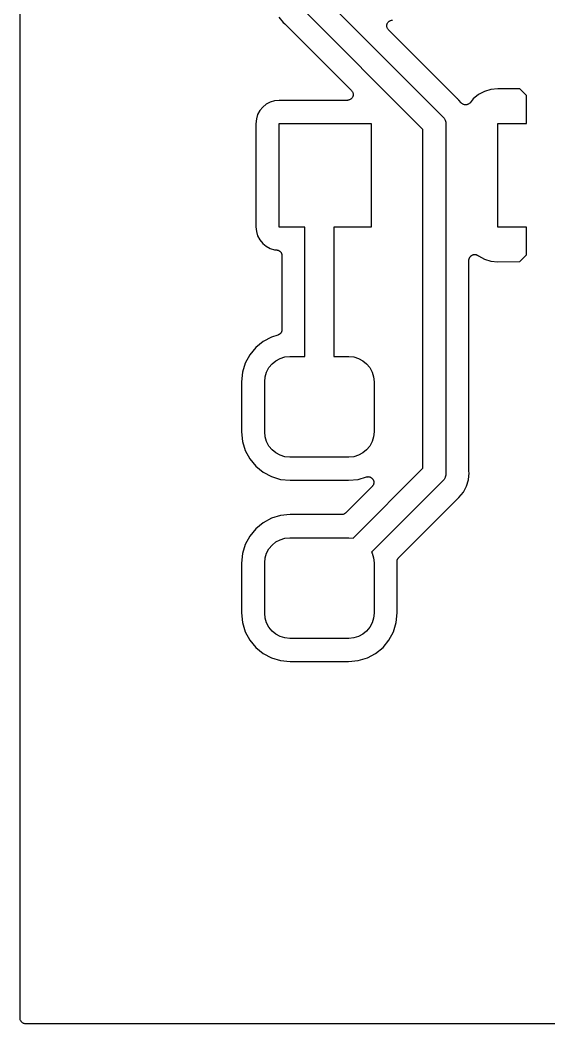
# Model space of a CAD drawing. Extents: x 150 to 178.5, y -114.8 to -80.
# Drawn here: x 150 to 154.59, y -114.78 to -106.05 of the extents above; entities that cross this region are included whole.
import ezdxf

# ---------------------------------------------------------------- set-up
doc = ezdxf.new("R2010")
doc.units = 0
doc.header["$MEASUREMENT"] = 0
doc.layers.add('BLACK', color=7, linetype='CONTINUOUS')

msp = doc.modelspace()

# ---------------------------------------------------------------- linework, layer by layer
at = {"layer": 'BLACK', "linetype": 'CONTINUOUS'}
for p, q in [((150, -114.725), (150, -80.05)), ((152.6, -105.819), (153.667, -106.886)), ((153.5, -107.001), (152.433, -105.934)), ((152.249, -106.027), (152.287, -106.073)), ((152.287, -106.073), (152.296, -106.081)), ((153.19, -106.082), (153.192, -106.077)), ((153.192, -106.077), (153.195, -106.073)), ((153.195, -106.073), (153.198, -106.07)), ((153.195, -106.073), (153.195, -106.073)), ((153.195, -106.073), (153.195, -106.073)), ((153.198, -106.07), (153.201, -106.066)), ((153.201, -106.066), (153.205, -106.063)), ((153.201, -106.066), (153.201, -106.066)), ((153.201, -106.066), (153.201, -106.066)), ((153.205, -106.063), (153.209, -106.06)), ((153.209, -106.059), (153.213, -106.057)), ((153.209, -106.06), (153.209, -106.059)), ((153.209, -106.06), (153.209, -106.06)), ((153.213, -106.057), (153.217, -106.055)), ((153.217, -106.055), (153.222, -106.054)), ((153.217, -106.055), (153.217, -106.055)), ((153.217, -106.055), (153.217, -106.055)), ((153.222, -106.054), (153.226, -106.052)), ((153.226, -106.052), (153.227, -106.052)), ((153.227, -106.052), (153.227, -106.052)), ((153.227, -106.052), (153.231, -106.052)), ((153.231, -106.052), (153.236, -106.051)), ((152.296, -106.081), (152.297, -106.081)), ((152.297, -106.081), (152.298, -106.083)), ((152.298, -106.083), (152.3, -106.084)), ((152.3, -106.084), (152.879, -106.663)), ((153.186, -106.101), (153.187, -106.096)), ((153.187, -106.106), (153.186, -106.101)), ((153.186, -106.101), (153.186, -106.101)), ((153.186, -106.101), (153.186, -106.101)), ((153.187, -106.091), (153.189, -106.086)), ((153.187, -106.096), (153.187, -106.091)), ((153.187, -106.091), (153.187, -106.091)), ((153.187, -106.091), (153.187, -106.091)), ((153.187, -106.11), (153.187, -106.106)), ((153.187, -106.111), (153.187, -106.11)), ((153.187, -106.11), (153.187, -106.11)), ((153.188, -106.115), (153.187, -106.111)), ((153.19, -106.12), (153.188, -106.115)), ((153.189, -106.086), (153.19, -106.082)), ((153.19, -106.082), (153.19, -106.082)), ((153.19, -106.082), (153.19, -106.082)), ((153.192, -106.124), (153.19, -106.12)), ((153.19, -106.12), (153.19, -106.12)), ((153.19, -106.12), (153.19, -106.12)), ((153.194, -106.128), (153.192, -106.124)), ((153.194, -106.129), (153.194, -106.128)), ((153.197, -106.132), (153.194, -106.129)), ((153.194, -106.129), (153.194, -106.129)), ((153.2, -106.136), (153.197, -106.132)), ((153.201, -106.137), (153.2, -106.136)), ((153.2, -106.136), (153.2, -106.136)), ((153.2, -106.136), (153.2, -106.136)), ((153.2, -106.136), (153.2, -106.136)), ((153.8, -106.736), (153.201, -106.137)), ((152.879, -106.663), (152.88, -106.664)), ((152.88, -106.664), (152.88, -106.664)), ((152.88, -106.664), (152.88, -106.664)), ((152.88, -106.664), (152.88, -106.664)), ((152.88, -106.664), (152.883, -106.668)), ((152.883, -106.668), (152.886, -106.671)), ((152.886, -106.671), (152.886, -106.671)), ((152.886, -106.671), (152.886, -106.672)), ((152.886, -106.672), (152.888, -106.676)), ((152.888, -106.676), (152.89, -106.68)), ((152.89, -106.68), (152.89, -106.68)), ((152.89, -106.68), (152.89, -106.68)), ((152.89, -106.68), (152.892, -106.685)), ((152.892, -106.685), (152.893, -106.689)), ((154.035, -106.671), (153.983, -106.699)), ((154.091, -106.654), (154.035, -106.671)), ((154.152, -106.648), (154.091, -106.654)), ((154.342, -106.65), (154.152, -106.648)), ((154.4, -106.708), (154.342, -106.65)), ((152.173, -106.764), (152.138, -106.783)), ((152.211, -106.753), (152.173, -106.764)), ((152.252, -106.749), (152.211, -106.753)), ((152.844, -106.749), (152.252, -106.749)), ((152.848, -106.748), (152.844, -106.749)), ((152.844, -106.749), (152.844, -106.749)), ((152.844, -106.749), (152.844, -106.749)), ((152.844, -106.749), (152.844, -106.749)), ((152.853, -106.748), (152.848, -106.748)), ((152.854, -106.748), (152.853, -106.748)), ((152.853, -106.748), (152.853, -106.748)), ((152.858, -106.746), (152.854, -106.748)), ((152.863, -106.745), (152.858, -106.746)), ((152.867, -106.743), (152.863, -106.745)), ((152.863, -106.745), (152.863, -106.745)), ((152.863, -106.745), (152.863, -106.745)), ((152.871, -106.741), (152.867, -106.743)), ((152.875, -106.737), (152.871, -106.74)), ((152.871, -106.74), (152.871, -106.74)), ((152.871, -106.74), (152.871, -106.741)), ((152.879, -106.734), (152.875, -106.737)), ((152.882, -106.731), (152.879, -106.734)), ((152.879, -106.734), (152.879, -106.734)), ((152.879, -106.734), (152.879, -106.734)), ((152.885, -106.727), (152.882, -106.731)), ((152.888, -106.722), (152.885, -106.727)), ((152.885, -106.727), (152.885, -106.727)), ((152.885, -106.727), (152.885, -106.727)), ((152.89, -106.718), (152.888, -106.722)), ((152.891, -106.713), (152.89, -106.718)), ((152.89, -106.718), (152.89, -106.718)), ((152.89, -106.718), (152.89, -106.718)), ((152.893, -106.709), (152.891, -106.713)), ((152.893, -106.689), (152.893, -106.69)), ((152.893, -106.69), (152.893, -106.69)), ((152.893, -106.69), (152.893, -106.695)), ((152.893, -106.695), (152.894, -106.699)), ((152.894, -106.699), (152.893, -106.704)), ((152.893, -106.704), (152.893, -106.709)), ((152.893, -106.709), (152.893, -106.709)), ((152.893, -106.709), (152.893, -106.709)), ((152.894, -106.699), (152.894, -106.699)), ((152.894, -106.699), (152.894, -106.699)), ((153.802, -106.737), (153.8, -106.736)), ((153.803, -106.739), (153.802, -106.737)), ((153.804, -106.739), (153.803, -106.739)), ((153.813, -106.747), (153.804, -106.739)), ((153.832, -106.77), (153.813, -106.747)), ((153.836, -106.773), (153.832, -106.77)), ((153.839, -106.777), (153.836, -106.773)), ((153.906, -106.774), (153.902, -106.777)), ((153.909, -106.771), (153.906, -106.774)), ((153.91, -106.77), (153.909, -106.77)), ((153.909, -106.77), (153.909, -106.77)), ((153.909, -106.77), (153.909, -106.77)), ((153.909, -106.77), (153.909, -106.771)), ((153.937, -106.737), (153.91, -106.77)), ((153.983, -106.699), (153.937, -106.737)), ((154.4, -106.95), (154.4, -106.708)), ((152.083, -106.838), (152.064, -106.873)), ((152.108, -106.808), (152.083, -106.838)), ((152.138, -106.783), (152.108, -106.808)), ((153.843, -106.78), (153.839, -106.777)), ((153.839, -106.777), (153.839, -106.777)), ((153.839, -106.777), (153.839, -106.777)), ((153.847, -106.782), (153.843, -106.78)), ((153.852, -106.784), (153.847, -106.782)), ((153.847, -106.782), (153.847, -106.782)), ((153.847, -106.782), (153.847, -106.782)), ((153.856, -106.786), (153.852, -106.784)), ((153.861, -106.787), (153.856, -106.786)), ((153.856, -106.786), (153.856, -106.786)), ((153.856, -106.786), (153.856, -106.786)), ((153.866, -106.788), (153.861, -106.787)), ((153.871, -106.788), (153.866, -106.788)), ((153.866, -106.788), (153.866, -106.788)), ((153.866, -106.788), (153.866, -106.788)), ((153.875, -106.788), (153.871, -106.788)), ((153.876, -106.788), (153.875, -106.788)), ((153.875, -106.788), (153.875, -106.788)), ((153.88, -106.787), (153.876, -106.788)), ((153.885, -106.786), (153.88, -106.787)), ((153.889, -106.785), (153.885, -106.786)), ((153.885, -106.786), (153.885, -106.786)), ((153.885, -106.786), (153.885, -106.786)), ((153.894, -106.783), (153.889, -106.785)), ((153.898, -106.78), (153.894, -106.783)), ((153.894, -106.783), (153.894, -106.783)), ((153.894, -106.783), (153.894, -106.783)), ((153.902, -106.777), (153.898, -106.78)), ((153.902, -106.777), (153.902, -106.777)), ((153.902, -106.777), (153.902, -106.777)), ((152.053, -106.911), (152.049, -106.952)), ((152.064, -106.873), (152.053, -106.911)), ((152.25, -107.85), (152.25, -106.95)), ((152.25, -106.95), (153.05, -106.95)), ((153.05, -106.95), (153.05, -107.85)), ((153.667, -106.886), (153.671, -106.889)), ((153.671, -106.889), (153.684, -106.904)), ((153.684, -106.904), (153.693, -106.922)), ((153.693, -106.922), (153.696, -106.931)), ((153.696, -106.931), (153.698, -106.94)), ((153.698, -106.94), (153.699, -106.94)), ((153.699, -106.94), (153.7, -106.955)), ((154.15, -107.85), (154.15, -106.95)), ((154.15, -106.95), (154.4, -106.95)), ((152.049, -106.952), (152.049, -107.848)), ((153.5, -109.946), (153.5, -107.001)), ((153.7, -106.955), (153.7, -106.955)), ((153.7, -106.955), (153.7, -106.96)), ((153.7, -106.96), (153.7, -106.965)), ((153.7, -106.965), (153.7, -109.983)), ((152.049, -107.848), (152.053, -107.889)), ((152.053, -107.889), (152.064, -107.927)), ((152.475, -107.85), (152.25, -107.85)), ((152.475, -108.975), (152.475, -107.85)), ((153.05, -107.85), (152.725, -107.85)), ((152.725, -107.85), (152.725, -108.975)), ((154.4, -107.85), (154.15, -107.85)), ((154.4, -108.092), (154.4, -107.85)), ((152.064, -107.927), (152.083, -107.962)), ((152.083, -107.962), (152.108, -107.992)), ((152.108, -107.992), (152.138, -108.017)), ((152.138, -108.017), (152.173, -108.036)), ((152.173, -108.036), (152.211, -108.047)), ((152.211, -108.047), (152.23, -108.049)), ((152.23, -108.049), (152.231, -108.049)), ((152.231, -108.049), (152.233, -108.05)), ((152.233, -108.05), (152.235, -108.05)), ((152.235, -108.05), (152.238, -108.051)), ((152.238, -108.051), (152.24, -108.051)), ((152.24, -108.051), (152.242, -108.052)), ((152.242, -108.052), (152.244, -108.053)), ((152.244, -108.053), (152.247, -108.054)), ((152.247, -108.054), (152.249, -108.055)), ((152.249, -108.055), (152.251, -108.056)), ((152.251, -108.056), (152.253, -108.057)), ((152.253, -108.057), (152.255, -108.059)), ((152.255, -108.059), (152.257, -108.06)), ((152.257, -108.06), (152.259, -108.062)), ((152.259, -108.062), (152.26, -108.064)), ((152.26, -108.064), (152.262, -108.066)), ((152.262, -108.066), (152.264, -108.067)), ((152.264, -108.067), (152.265, -108.069)), ((152.265, -108.069), (152.267, -108.071)), ((152.267, -108.071), (152.268, -108.073)), ((152.268, -108.073), (152.269, -108.076)), ((152.269, -108.076), (152.27, -108.078)), ((152.27, -108.078), (152.271, -108.08)), ((152.271, -108.08), (152.272, -108.082)), ((152.272, -108.082), (152.273, -108.085)), ((152.273, -108.085), (152.273, -108.087)), ((152.273, -108.087), (152.274, -108.089)), ((152.274, -108.089), (152.274, -108.092)), ((152.274, -108.092), (152.275, -108.094)), ((152.275, -108.094), (152.275, -108.096)), ((152.275, -108.096), (152.275, -108.099)), ((152.275, -108.099), (152.275, -108.741)), ((153.9, -108.133), (153.901, -108.131)), ((153.9, -108.136), (153.9, -108.133)), ((153.9, -108.138), (153.9, -108.136)), ((153.9, -108.139), (153.9, -108.138)), ((153.9, -109.97), (153.9, -108.139)), ((153.901, -108.128), (153.902, -108.126)), ((153.901, -108.131), (153.901, -108.128)), ((153.902, -108.124), (153.903, -108.121)), ((153.902, -108.126), (153.902, -108.124)), ((153.903, -108.121), (153.904, -108.119)), ((153.904, -108.119), (153.905, -108.117)), ((153.905, -108.117), (153.906, -108.115)), ((153.906, -108.115), (153.908, -108.113)), ((153.908, -108.113), (153.909, -108.11)), ((153.909, -108.11), (153.91, -108.109)), ((153.91, -108.109), (153.912, -108.107)), ((153.912, -108.107), (153.913, -108.105)), ((153.913, -108.105), (153.915, -108.103)), ((153.915, -108.103), (153.917, -108.101)), ((153.917, -108.101), (153.919, -108.1)), ((153.919, -108.1), (153.921, -108.098)), ((153.921, -108.098), (153.923, -108.097)), ((153.923, -108.097), (153.925, -108.096)), ((153.925, -108.096), (153.927, -108.094)), ((153.927, -108.094), (153.929, -108.093)), ((153.929, -108.093), (153.931, -108.092)), ((153.931, -108.092), (153.934, -108.092)), ((153.934, -108.092), (153.936, -108.091)), ((153.936, -108.091), (153.938, -108.09)), ((153.938, -108.09), (153.941, -108.09)), ((153.941, -108.09), (153.943, -108.089)), ((153.943, -108.089), (153.945, -108.089)), ((153.945, -108.089), (153.948, -108.089)), ((153.948, -108.089), (153.95, -108.089)), ((153.95, -108.089), (153.953, -108.089)), ((153.953, -108.089), (153.955, -108.089)), ((153.955, -108.089), (153.958, -108.089)), ((153.958, -108.089), (153.96, -108.09)), ((153.96, -108.09), (153.962, -108.09)), ((153.962, -108.09), (153.965, -108.091)), ((153.965, -108.091), (153.967, -108.092)), ((153.967, -108.092), (153.969, -108.093)), ((153.969, -108.093), (153.971, -108.094)), ((153.971, -108.094), (153.974, -108.095)), ((153.974, -108.095), (153.976, -108.096)), ((153.976, -108.096), (153.978, -108.097)), ((153.978, -108.097), (153.98, -108.099)), ((153.98, -108.099), (153.982, -108.1)), ((153.982, -108.1), (153.983, -108.101)), ((153.983, -108.101), (154.035, -108.129)), ((154.035, -108.129), (154.091, -108.146)), ((154.091, -108.146), (154.152, -108.152)), ((154.152, -108.152), (154.342, -108.15)), ((154.342, -108.15), (154.4, -108.092)), ((152.254, -108.781), (152.252, -108.783)), ((152.257, -108.78), (152.254, -108.781)), ((152.258, -108.778), (152.257, -108.78)), ((152.26, -108.777), (152.258, -108.778)), ((152.262, -108.775), (152.26, -108.777)), ((152.264, -108.773), (152.262, -108.775)), ((152.265, -108.771), (152.264, -108.773)), ((152.266, -108.769), (152.265, -108.771)), ((152.268, -108.767), (152.266, -108.769)), ((152.269, -108.765), (152.268, -108.767)), ((152.27, -108.763), (152.269, -108.765)), ((152.271, -108.761), (152.27, -108.763)), ((152.272, -108.758), (152.271, -108.761)), ((152.273, -108.756), (152.272, -108.758)), ((152.274, -108.751), (152.273, -108.754)), ((152.273, -108.754), (152.273, -108.756)), ((152.275, -108.746), (152.274, -108.749)), ((152.274, -108.749), (152.274, -108.751)), ((152.275, -108.741), (152.275, -108.742)), ((152.275, -108.742), (152.275, -108.744)), ((152.275, -108.744), (152.275, -108.746)), ((152.111, -108.845), (152.047, -108.897)), ((152.183, -108.806), (152.111, -108.845)), ((152.24, -108.789), (152.183, -108.806)), ((152.242, -108.788), (152.24, -108.789)), ((152.244, -108.787), (152.242, -108.788)), ((152.246, -108.786), (152.244, -108.787)), ((152.249, -108.785), (152.246, -108.786)), ((152.25, -108.784), (152.249, -108.785)), ((152.252, -108.783), (152.25, -108.784)), ((152.047, -108.897), (151.995, -108.961)), ((151.956, -109.033), (151.932, -109.112)), ((151.995, -108.961), (151.956, -109.033)), ((152.162, -109.072), (152.189, -109.039)), ((152.189, -109.039), (152.222, -109.012)), ((152.222, -109.012), (152.26, -108.992)), ((152.26, -108.992), (152.301, -108.979)), ((152.301, -108.979), (152.344, -108.975)), ((152.344, -108.975), (152.475, -108.975)), ((152.725, -108.975), (152.856, -108.975)), ((152.856, -108.975), (152.899, -108.979)), ((152.899, -108.979), (152.94, -108.992)), ((152.94, -108.992), (152.978, -109.012)), ((152.978, -109.012), (153.011, -109.039)), ((153.011, -109.039), (153.038, -109.072)), ((151.932, -109.112), (151.924, -109.196)), ((152.129, -109.151), (152.142, -109.11)), ((152.142, -109.11), (152.162, -109.072)), ((153.038, -109.072), (153.058, -109.11)), ((153.058, -109.11), (153.071, -109.151)), ((151.924, -109.196), (151.924, -109.629)), ((152.125, -109.194), (152.129, -109.151)), ((152.125, -109.631), (152.125, -109.194)), ((153.071, -109.151), (153.075, -109.194)), ((153.075, -109.194), (153.075, -109.631)), ((151.924, -109.629), (151.932, -109.713)), ((152.129, -109.674), (152.125, -109.631)), ((153.075, -109.631), (153.071, -109.674)), ((151.932, -109.713), (151.956, -109.792)), ((152.142, -109.715), (152.129, -109.674)), ((152.162, -109.753), (152.142, -109.715)), ((153.058, -109.715), (153.038, -109.753)), ((153.071, -109.674), (153.058, -109.715)), ((151.956, -109.792), (151.995, -109.864)), ((152.189, -109.786), (152.162, -109.753)), ((152.222, -109.813), (152.189, -109.786)), ((152.26, -109.833), (152.222, -109.813)), ((152.978, -109.813), (152.94, -109.833)), ((153.011, -109.786), (152.978, -109.813)), ((153.038, -109.753), (153.011, -109.786)), ((151.995, -109.864), (152.047, -109.928)), ((152.301, -109.846), (152.26, -109.833)), ((152.344, -109.85), (152.301, -109.846)), ((152.856, -109.85), (152.344, -109.85)), ((152.899, -109.846), (152.856, -109.85)), ((152.94, -109.833), (152.899, -109.846)), ((152.047, -109.928), (152.111, -109.98)), ((152.111, -109.98), (152.183, -110.019)), ((152.893, -110.554), (153.5, -109.946)), ((153.7, -109.987), (153.699, -110.007)), ((153.7, -109.983), (153.7, -109.987)), ((153.896, -110.046), (153.901, -109.987)), ((153.9, -109.972), (153.9, -109.97)), ((153.9, -109.975), (153.9, -109.972)), ((153.901, -109.987), (153.9, -109.975)), ((153.9, -109.975), (153.9, -109.975)), ((152.183, -110.019), (152.262, -110.043)), ((152.262, -110.043), (152.346, -110.051)), ((152.346, -110.051), (152.854, -110.051)), ((152.854, -110.051), (152.938, -110.043)), ((152.938, -110.043), (153.009, -110.022)), ((153.009, -110.022), (153.009, -110.021)), ((153.009, -110.021), (153.012, -110.021)), ((153.012, -110.021), (153.014, -110.02)), ((153.014, -110.02), (153.016, -110.02)), ((153.016, -110.02), (153.019, -110.02)), ((153.019, -110.02), (153.021, -110.02)), ((153.021, -110.02), (153.024, -110.019)), ((153.024, -110.019), (153.026, -110.02)), ((153.026, -110.02), (153.029, -110.02)), ((153.029, -110.02), (153.031, -110.02)), ((153.031, -110.02), (153.033, -110.02)), ((153.033, -110.02), (153.036, -110.021)), ((153.036, -110.021), (153.038, -110.022)), ((153.038, -110.022), (153.04, -110.023)), ((153.04, -110.023), (153.043, -110.023)), ((153.043, -110.023), (153.045, -110.025)), ((153.045, -110.025), (153.047, -110.026)), ((153.047, -110.026), (153.049, -110.027)), ((153.049, -110.027), (153.051, -110.028)), ((153.051, -110.028), (153.053, -110.03)), ((153.053, -110.03), (153.055, -110.031)), ((153.667, -110.062), (153.053, -110.676)), ((153.055, -110.031), (153.057, -110.033)), ((153.057, -110.033), (153.059, -110.034)), ((153.059, -110.034), (153.06, -110.036)), ((153.06, -110.036), (153.062, -110.038)), ((153.062, -110.038), (153.063, -110.04)), ((153.063, -110.04), (153.065, -110.042)), ((153.065, -110.042), (153.066, -110.044)), ((153.066, -110.044), (153.067, -110.046)), ((153.067, -110.046), (153.068, -110.048)), ((153.068, -110.048), (153.069, -110.05)), ((153.069, -110.089), (153.068, -110.091)), ((153.069, -110.05), (153.07, -110.053)), ((153.07, -110.086), (153.069, -110.089)), ((153.07, -110.053), (153.071, -110.055)), ((153.071, -110.084), (153.07, -110.086)), ((153.071, -110.055), (153.072, -110.058)), ((153.072, -110.079), (153.071, -110.082)), ((153.071, -110.082), (153.071, -110.084)), ((153.072, -110.058), (153.072, -110.06)), ((153.072, -110.06), (153.072, -110.062)), ((153.072, -110.062), (153.073, -110.065)), ((153.073, -110.075), (153.072, -110.077)), ((153.072, -110.077), (153.072, -110.079)), ((153.073, -110.065), (153.073, -110.067)), ((153.073, -110.067), (153.073, -110.07)), ((153.073, -110.07), (153.073, -110.072)), ((153.073, -110.072), (153.073, -110.075)), ((153.671, -110.059), (153.667, -110.062)), ((153.684, -110.043), (153.671, -110.059)), ((153.693, -110.026), (153.684, -110.043)), ((153.699, -110.007), (153.693, -110.024)), ((153.693, -110.024), (153.693, -110.026)), ((153.879, -110.103), (153.896, -110.046)), ((153.059, -110.105), (152.829, -110.334)), ((153.06, -110.103), (153.059, -110.105)), ((153.062, -110.101), (153.06, -110.103)), ((153.063, -110.099), (153.062, -110.101)), ((153.065, -110.097), (153.063, -110.099)), ((153.066, -110.095), (153.065, -110.097)), ((153.067, -110.093), (153.066, -110.095)), ((153.068, -110.091), (153.067, -110.093)), ((153.813, -110.201), (153.851, -110.155)), ((153.851, -110.155), (153.879, -110.103)), ((153.29, -110.722), (153.8, -110.212)), ((153.8, -110.211), (153.802, -110.21)), ((153.8, -110.212), (153.8, -110.211)), ((153.802, -110.21), (153.804, -110.208)), ((153.804, -110.208), (153.813, -110.201)), ((152.346, -110.349), (152.262, -110.357)), ((152.794, -110.349), (152.346, -110.349)), ((152.798, -110.348), (152.794, -110.349)), ((152.803, -110.348), (152.798, -110.348)), ((152.808, -110.347), (152.803, -110.348)), ((152.803, -110.348), (152.803, -110.348)), ((152.803, -110.348), (152.803, -110.348)), ((152.812, -110.345), (152.808, -110.347)), ((152.813, -110.345), (152.812, -110.345)), ((152.817, -110.343), (152.813, -110.345)), ((152.813, -110.345), (152.813, -110.345)), ((152.821, -110.341), (152.817, -110.343)), ((152.825, -110.337), (152.821, -110.34)), ((152.821, -110.34), (152.821, -110.341)), ((152.821, -110.341), (152.821, -110.341)), ((152.829, -110.335), (152.825, -110.337)), ((152.829, -110.334), (152.829, -110.334)), ((152.829, -110.334), (152.829, -110.334)), ((152.829, -110.334), (152.829, -110.334)), ((152.829, -110.334), (152.829, -110.335)), ((152.111, -110.42), (152.047, -110.472)), ((152.183, -110.381), (152.111, -110.42)), ((152.262, -110.357), (152.183, -110.381)), ((152.047, -110.472), (151.995, -110.536)), ((151.956, -110.608), (151.932, -110.687)), ((151.995, -110.536), (151.956, -110.608)), ((152.189, -110.614), (152.222, -110.587)), ((152.222, -110.587), (152.26, -110.567)), ((152.26, -110.567), (152.301, -110.554)), ((152.301, -110.554), (152.344, -110.55)), ((152.344, -110.55), (152.856, -110.55)), ((152.856, -110.55), (152.893, -110.554)), ((151.932, -110.687), (151.924, -110.771)), ((152.129, -110.726), (152.142, -110.685)), ((152.142, -110.685), (152.162, -110.647)), ((152.162, -110.647), (152.189, -110.614)), ((153.053, -110.676), (153.058, -110.685)), ((153.058, -110.685), (153.071, -110.726)), ((151.924, -110.771), (151.924, -111.204)), ((152.125, -110.769), (152.129, -110.726)), ((152.125, -111.206), (152.125, -110.769)), ((153.071, -110.726), (153.075, -110.769)), ((153.075, -110.769), (153.075, -111.206)), ((153.275, -110.752), (153.276, -110.75)), ((153.275, -110.755), (153.275, -110.752)), ((153.275, -110.757), (153.275, -110.755)), ((153.275, -110.759), (153.275, -110.757)), ((153.275, -110.762), (153.275, -110.759)), ((153.276, -110.771), (153.275, -110.762)), ((153.275, -110.762), (153.275, -110.762)), ((153.276, -110.748), (153.277, -110.745)), ((153.276, -110.75), (153.276, -110.748)), ((153.276, -111.204), (153.276, -110.771)), ((153.277, -110.742), (153.278, -110.74)), ((153.277, -110.745), (153.277, -110.742)), ((153.278, -110.74), (153.279, -110.738)), ((153.279, -110.738), (153.28, -110.736)), ((153.28, -110.736), (153.281, -110.733)), ((153.281, -110.733), (153.283, -110.732)), ((153.283, -110.732), (153.284, -110.73)), ((153.284, -110.73), (153.285, -110.727)), ((153.285, -110.727), (153.287, -110.725)), ((153.287, -110.725), (153.288, -110.724)), ((153.288, -110.724), (153.29, -110.722)), ((151.924, -111.204), (151.932, -111.288)), ((152.129, -111.249), (152.125, -111.206)), ((153.075, -111.206), (153.071, -111.249)), ((153.268, -111.288), (153.276, -111.204)), ((151.932, -111.288), (151.956, -111.367)), ((152.142, -111.29), (152.129, -111.249)), ((152.162, -111.328), (152.142, -111.29)), ((153.058, -111.29), (153.038, -111.328)), ((153.071, -111.249), (153.058, -111.29)), ((153.244, -111.367), (153.268, -111.288)), ((151.956, -111.367), (151.995, -111.439)), ((152.189, -111.361), (152.162, -111.328)), ((152.222, -111.388), (152.189, -111.361)), ((152.26, -111.408), (152.222, -111.388)), ((152.978, -111.388), (152.94, -111.408)), ((153.011, -111.361), (152.978, -111.388)), ((153.038, -111.328), (153.011, -111.361)), ((153.205, -111.439), (153.244, -111.367)), ((151.995, -111.439), (152.047, -111.503)), ((152.301, -111.421), (152.26, -111.408)), ((152.344, -111.425), (152.301, -111.421)), ((152.856, -111.425), (152.344, -111.425)), ((152.899, -111.421), (152.856, -111.425)), ((152.94, -111.408), (152.899, -111.421)), ((153.153, -111.503), (153.205, -111.439)), ((152.047, -111.503), (152.111, -111.555)), ((152.111, -111.555), (152.183, -111.594)), ((153.017, -111.594), (153.089, -111.555)), ((153.089, -111.555), (153.153, -111.503)), ((152.183, -111.594), (152.262, -111.618)), ((152.262, -111.618), (152.346, -111.626)), ((152.346, -111.626), (152.854, -111.626)), ((152.854, -111.626), (152.938, -111.618)), ((152.938, -111.618), (153.017, -111.594)), ((150, -114.73), (150, -114.725)), ((150.001, -114.734), (150, -114.73)), ((150.001, -114.735), (150.001, -114.734)), ((150.002, -114.739), (150.001, -114.735)), ((150.001, -114.735), (150.001, -114.735)), ((150.004, -114.744), (150.002, -114.739)), ((150.006, -114.748), (150.004, -114.744)), ((150.004, -114.744), (150.004, -114.744)), ((150.004, -114.744), (150.004, -114.744)), ((150.008, -114.752), (150.006, -114.748)), ((150.008, -114.753), (150.008, -114.752)), ((150.011, -114.756), (150.008, -114.753)), ((150.008, -114.753), (150.008, -114.753)), ((150.014, -114.76), (150.011, -114.756)), ((150.015, -114.76), (150.014, -114.76)), ((150.014, -114.76), (150.014, -114.76)), ((150.018, -114.763), (150.015, -114.76)), ((150.022, -114.766), (150.018, -114.763)), ((150.026, -114.769), (150.022, -114.766)), ((150.022, -114.766), (150.022, -114.766)), ((150.022, -114.766), (150.022, -114.766)), ((150.03, -114.771), (150.026, -114.769)), ((150.031, -114.771), (150.03, -114.771)), ((150.03, -114.771), (150.03, -114.771)), ((150.035, -114.772), (150.031, -114.771)), ((150.04, -114.774), (150.035, -114.772)), ((150.045, -114.774), (150.04, -114.774)), ((150.04, -114.774), (150.04, -114.774)), ((150.04, -114.774), (150.04, -114.774)), ((150.049, -114.775), (150.045, -114.774)), ((150.05, -114.775), (150.049, -114.775)), ((178.45, -114.775), (150.05, -114.775)), ((150.05, -114.775), (150.05, -114.775)), ((150.05, -114.775), (150.05, -114.775)), ((150.05, -114.775), (150.05, -114.775))]:
    msp.add_line(p, q, dxfattribs=at)

doc.saveas('drawing.dxf')
